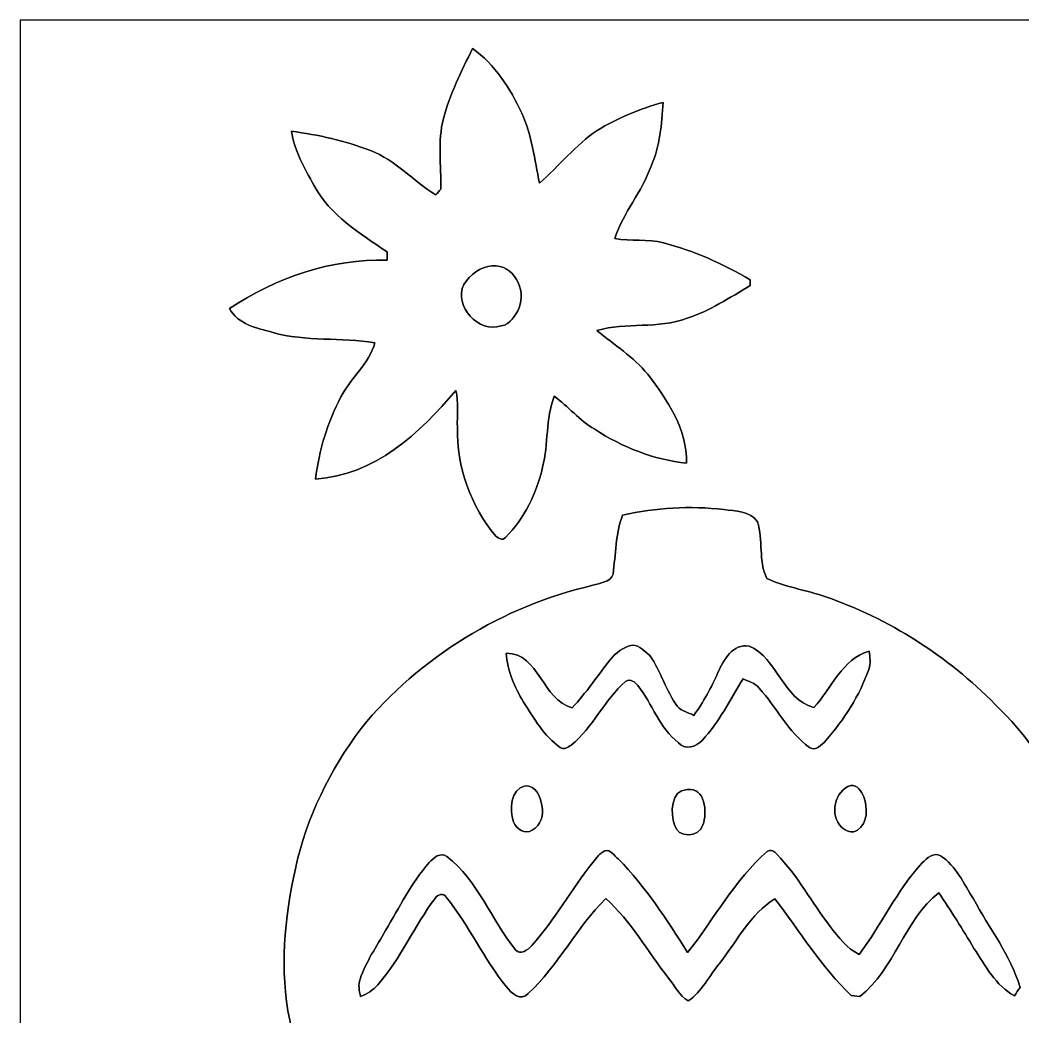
# Model space of a CAD drawing. Header units: centimetres. Extents: x -16.8 to 16.8, y -16.7 to 16.7.
# Drawn here: x -16.77 to 0.96, y -0.95 to 16.67 of the extents above; entities that cross this region are included whole.
import ezdxf

# ---------------------------------------------------------------- set-up
doc = ezdxf.new("R2010")
doc.units = ezdxf.units.CM
doc.header["$MEASUREMENT"] = 0
doc.layers.add('Layer 1', color=7, linetype='Continuous')

msp = doc.modelspace()

# ---------------------------------------------------------------- linework, layer by layer
at = {"layer": 'Layer 1', "color": 7}
for points, knots in [([(-16.77458, 16.66875), (-16.77458, 16.66875), (16.77458, 16.66875), (16.77458, 16.66875), (16.77458, 16.66875), (16.77458, 16.66875), (16.77458, -16.66875), (16.77458, -16.66875), (16.77458, -16.66875), (16.77458, -16.66875), (-16.77458, -16.66875), (-16.77458, -16.66875), (-16.77458, -16.66875), (-16.77458, -16.66875), (-16.77458, 16.66875), (-16.77458, 16.66875), (-16.77458, 16.66875), (-16.77458, 16.66875), (-16.77458, 16.66875), (-16.77458, 16.66875)], [0, 0, 0, 0, 0.16666667, 0.16666667, 0.16666667, 0.16666667, 0.33333333, 0.33333333, 0.33333333, 0.33333333, 0.5, 0.5, 0.5, 0.5, 0.66666667, 0.66666667, 0.66666667, 0.66666667, 1, 1, 1, 1]), ([(-8.77605, 16.16675), (-8.96691, 15.76387), (-9.17787, 15.36488), (-9.28864, 14.93026), (-9.28864, 14.93026), (-9.39588, 14.52245), (-9.32639, 14.09771), (-9.33309, 13.68249), (-9.33309, 13.68249), (-9.36343, 13.64897), (-9.39377, 13.61511), (-9.42375, 13.58124), (-9.42375, 13.58124), (-9.82098, 13.8236), (-10.13742, 14.19225), (-10.57698, 14.36441), (-10.57698, 14.36441), (-11.02783, 14.5348), (-11.5002, 14.64451), (-11.97786, 14.70307), (-11.97786, 14.70307), (-11.92459, 14.35911), (-11.74503, 14.04973), (-11.57993, 13.74916), (-11.57993, 13.74916), (-11.29489, 13.22176), (-10.76713, 12.8972), (-10.28488, 12.57406), (-10.28488, 12.57406), (-10.28488, 12.52537), (-10.28488, 12.47634), (-10.28488, 12.4273), (-10.28488, 12.4273), (-11.27478, 12.45411), (-12.25091, 12.11792), (-13.06901, 11.57252), (-13.06901, 11.57252), (-12.92648, 11.28677), (-12.58535, 11.22751), (-12.30736, 11.14813), (-12.30736, 11.14813), (-11.71787, 10.98268), (-11.09839, 11.06382), (-10.49973, 10.96716), (-10.49973, 10.96716), (-10.60626, 10.59533), (-10.92764, 10.34486), (-11.10121, 10.00831), (-11.10121, 10.00831), (-11.33863, 9.55851), (-11.49033, 9.06462), (-11.54889, 8.55909), (-11.54889, 8.55909), (-10.51489, 8.62189), (-9.69998, 9.36449), (-9.07168, 10.12402), (-9.07168, 10.12402), (-9.01629, 9.91059), (-9.05051, 9.68834), (-9.04311, 9.47138), (-9.04311, 9.47138), (-9.05792, 8.77464), (-8.80745, 8.08108), (-8.36154, 7.54768), (-8.36154, 7.54768), (-8.31462, 7.51417), (-8.24089, 7.46125), (-8.19397, 7.52299), (-8.19397, 7.52299), (-7.85848, 7.86024), (-7.64469, 8.30721), (-7.53569, 8.76653), (-7.53569, 8.76653), (-7.43197, 9.17998), (-7.48312, 9.6206), (-7.33143, 10.02347), (-7.33143, 10.02347), (-7.08413, 9.83791), (-6.88199, 9.59732), (-6.61423, 9.43822), (-6.61423, 9.43822), (-6.12846, 9.12389), (-5.56966, 8.89635), (-4.99075, 8.84026), (-4.99075, 8.84026), (-4.97628, 9.44492), (-5.33047, 9.95186), (-5.6769, 10.41047), (-5.6769, 10.41047), (-5.93125, 10.71739), (-6.2738, 10.92941), (-6.57578, 11.18376), (-6.57578, 11.18376), (-6.05684, 11.33722), (-5.49134, 11.2014), (-4.98122, 11.40072), (-4.98122, 11.40072), (-4.58011, 11.53195), (-4.2231, 11.76196), (-3.86539, 11.98069), (-3.86539, 11.98069), (-3.86503, 12.00573), (-3.86433, 12.05583), (-3.86398, 12.08087), (-3.86398, 12.08087), (-4.34587, 12.35957), (-4.85951, 12.59487), (-5.40032, 12.73175), (-5.40032, 12.73175), (-5.68113, 12.80513), (-5.97394, 12.75256), (-6.25616, 12.81042), (-6.25616, 12.81042), (-6.10941, 13.26797), (-5.7785, 13.63451), (-5.61799, 14.08571), (-5.61799, 14.08571), (-5.46312, 14.44166), (-5.42396, 14.83078), (-5.40703, 15.2146), (-5.40703, 15.2146), (-5.81484, 15.10277), (-6.20854, 14.93696), (-6.57084, 14.71859), (-6.57084, 14.71859), (-6.95501, 14.45966), (-7.24464, 14.09065), (-7.59072, 13.78726), (-7.59072, 13.78726), (-7.68068, 14.20283), (-7.71984, 14.63393), (-7.90469, 15.02445), (-7.90469, 15.02445), (-8.10966, 15.45802), (-8.37389, 15.89017), (-8.77605, 16.16675), (-8.77605, 16.16675), (-8.77605, 16.16675), (-8.77605, 16.16675), (-8.77605, 16.16675)], [0, 0, 0, 0, 0.02777778, 0.02777778, 0.02777778, 0.02777778, 0.05555556, 0.05555556, 0.05555556, 0.05555556, 0.08333333, 0.08333333, 0.08333333, 0.08333333, 0.11111111, 0.11111111, 0.11111111, 0.11111111, 0.13888889, 0.13888889, 0.13888889, 0.13888889, 0.16666667, 0.16666667, 0.16666667, 0.16666667, 0.19444444, 0.19444444, 0.19444444, 0.19444444, 0.22222222, 0.22222222, 0.22222222, 0.22222222, 0.25, 0.25, 0.25, 0.25, 0.27777778, 0.27777778, 0.27777778, 0.27777778, 0.30555556, 0.30555556, 0.30555556, 0.30555556, 0.33333333, 0.33333333, 0.33333333, 0.33333333, 0.36111111, 0.36111111, 0.36111111, 0.36111111, 0.38888889, 0.38888889, 0.38888889, 0.38888889, 0.41666667, 0.41666667, 0.41666667, 0.41666667, 0.44444444, 0.44444444, 0.44444444, 0.44444444, 0.47222222, 0.47222222, 0.47222222, 0.47222222, 0.5, 0.5, 0.5, 0.5, 0.52777778, 0.52777778, 0.52777778, 0.52777778, 0.55555556, 0.55555556, 0.55555556, 0.55555556, 0.58333333, 0.58333333, 0.58333333, 0.58333333, 0.61111111, 0.61111111, 0.61111111, 0.61111111, 0.63888889, 0.63888889, 0.63888889, 0.63888889, 0.66666667, 0.66666667, 0.66666667, 0.66666667, 0.69444444, 0.69444444, 0.69444444, 0.69444444, 0.72222222, 0.72222222, 0.72222222, 0.72222222, 0.75, 0.75, 0.75, 0.75, 0.77777778, 0.77777778, 0.77777778, 0.77777778, 0.80555556, 0.80555556, 0.80555556, 0.80555556, 0.83333333, 0.83333333, 0.83333333, 0.83333333, 0.86111111, 0.86111111, 0.86111111, 0.86111111, 0.88888889, 0.88888889, 0.88888889, 0.88888889, 0.91666667, 0.91666667, 0.91666667, 0.91666667, 0.94444444, 0.94444444, 0.94444444, 0.94444444, 1, 1, 1, 1]), ([(-8.4268, 12.32606), (-8.04192, 12.3511), (-7.82285, 11.90801), (-7.94949, 11.58416), (-7.94949, 11.58416), (-8.01723, 11.44976), (-8.10648, 11.29418), (-8.26735, 11.26278), (-8.26735, 11.26278), (-8.66846, 11.13261), (-9.10837, 11.60709), (-8.92881, 11.99656), (-8.92881, 11.99656), (-8.81451, 12.17083), (-8.64129, 12.3063), (-8.4268, 12.32606)], [0, 0, 0, 0, 0.2, 0.2, 0.2, 0.2, 0.4, 0.4, 0.4, 0.4, 0.6, 0.6, 0.6, 0.6, 1, 1, 1, 1]), ([(-6.12069, 7.92127), (-6.24769, 7.5879), (-6.24311, 7.22665), (-6.29003, 6.8774), (-6.29003, 6.8774), (-6.33624, 6.73206), (-6.52956, 6.72218), (-6.6481, 6.6802), (-6.6481, 6.6802), (-8.24054, 6.31261), (-9.71091, 5.4169), (-10.74667, 4.15043), (-10.74667, 4.15043), (-11.29877, 3.4163), (-11.70799, 2.5721), (-11.90766, 1.67323), (-11.90766, 1.67323), (-12.10098, 0.79763), (-12.18988, -0.11959), (-12.00644, -1.00506), (-12.00644, -1.00506), (-11.62826, -3.03636), (-10.21539, -4.79566), (-8.4141, -5.76756), (-8.4141, -5.76756), (-6.74864, -6.67456), (-4.7311, -6.79732), (-2.91289, -6.33377), (-2.91289, -6.33377), (-0.97226, -5.81201), (0.68157, -4.39067), (1.57727, -2.60244), (1.57727, -2.60244), (1.93428, -1.81257), (2.20169, -0.96308), (2.2038, -0.0889), (2.2038, -0.0889), (2.21862, 0.75706), (2.10502, 1.6062), (1.8482, 2.41265), (1.8482, 2.41265), (1.57445, 3.19123), (1.13841, 3.91936), (0.54398, 4.49545), (0.54398, 4.49545), (-0.28504, 5.36116), (-1.31269, 6.03956), (-2.44122, 6.44666), (-2.44122, 6.44666), (-2.81023, 6.58707), (-3.21345, 6.63646), (-3.57117, 6.80014), (-3.57117, 6.80014), (-3.72674, 7.10565), (-3.62832, 7.47924), (-3.73874, 7.80203), (-3.73874, 7.80203), (-3.86539, 8.001), (-4.12821, 7.99042), (-4.33211, 8.01864), (-4.33211, 8.01864), (-4.92866, 8.09166), (-5.53473, 8.04827), (-6.12069, 7.92127), (-6.12069, 7.92127), (-6.12069, 7.92127), (-6.12069, 7.92127), (-6.12069, 7.92127)], [0, 0, 0, 0, 0.05555556, 0.05555556, 0.05555556, 0.05555556, 0.11111111, 0.11111111, 0.11111111, 0.11111111, 0.16666667, 0.16666667, 0.16666667, 0.16666667, 0.22222222, 0.22222222, 0.22222222, 0.22222222, 0.27777778, 0.27777778, 0.27777778, 0.27777778, 0.33333333, 0.33333333, 0.33333333, 0.33333333, 0.38888889, 0.38888889, 0.38888889, 0.38888889, 0.44444444, 0.44444444, 0.44444444, 0.44444444, 0.5, 0.5, 0.5, 0.5, 0.55555556, 0.55555556, 0.55555556, 0.55555556, 0.61111111, 0.61111111, 0.61111111, 0.61111111, 0.66666667, 0.66666667, 0.66666667, 0.66666667, 0.72222222, 0.72222222, 0.72222222, 0.72222222, 0.77777778, 0.77777778, 0.77777778, 0.77777778, 0.83333333, 0.83333333, 0.83333333, 0.83333333, 0.88888889, 0.88888889, 0.88888889, 0.88888889, 1, 1, 1, 1]), ([(-6.34612, 5.35799), (-6.24699, 5.48711), (-6.10482, 5.58906), (-5.94536, 5.62575), (-5.94536, 5.62575), (-5.82119, 5.62046), (-5.73017, 5.51251), (-5.64056, 5.43878), (-5.64056, 5.43878), (-5.44442, 5.15973), (-5.35834, 4.82), (-5.15444, 4.54519), (-5.15444, 4.54519), (-5.08459, 4.45311), (-4.95829, 4.43442), (-4.86234, 4.38291), (-4.86234, 4.38291), (-4.693, 4.61927), (-4.55189, 4.87468), (-4.43583, 5.14103), (-4.43583, 5.14103), (-4.33881, 5.36011), (-4.16631, 5.65856), (-3.88514, 5.6074), (-3.88514, 5.6074), (-3.37926, 5.38974), (-3.29036, 4.67536), (-2.74144, 4.51908), (-2.74144, 4.51908), (-2.42711, 4.85634), (-2.24261, 5.38092), (-1.76389, 5.51497), (-1.76389, 5.51497), (-1.74766, 5.40879), (-1.73073, 5.29766), (-1.77094, 5.19395), (-1.77094, 5.19395), (-1.92969, 4.72828), (-2.20839, 4.30883), (-2.52659, 3.93771), (-2.52659, 3.93771), (-2.5975, 3.86433), (-2.70369, 3.74262), (-2.81623, 3.81494), (-2.81623, 3.81494), (-3.19793, 4.08517), (-3.40113, 4.52579), (-3.7084, 4.86586), (-3.7084, 4.86586), (-3.78107, 4.95088), (-3.89255, 4.98475), (-3.99168, 5.02567), (-3.99168, 5.02567), (-4.22804, 4.66125), (-4.41184, 4.25626), (-4.71629, 3.93982), (-4.71629, 3.93982), (-4.81401, 3.82905), (-5.02567, 3.75567), (-5.13292, 3.8989), (-5.13292, 3.8989), (-5.47582, 4.15325), (-5.59153, 4.58717), (-5.85258, 4.90855), (-5.85258, 4.90855), (-5.90479, 4.96711), (-5.97288, 5.04084), (-6.07025, 4.98122), (-6.07025, 4.98122), (-6.44737, 4.65667), (-6.63928, 4.16631), (-7.03192, 3.85621), (-7.03192, 3.85621), (-7.08731, 3.82235), (-7.16386, 3.76237), (-7.22489, 3.816), (-7.22489, 3.816), (-7.5117, 4.01638), (-7.68773, 4.32753), (-7.87118, 4.6161), (-7.87118, 4.6161), (-8.03487, 4.87962), (-8.15799, 5.17102), (-8.18092, 5.48358), (-8.18092, 5.48358), (-7.58508, 5.47194), (-7.54556, 4.65596), (-7.01111, 4.51838), (-7.01111, 4.51838), (-6.76522, 4.77873), (-6.56661, 5.07718), (-6.34612, 5.35799)], [0, 0, 0, 0, 0.04166667, 0.04166667, 0.04166667, 0.04166667, 0.08333333, 0.08333333, 0.08333333, 0.08333333, 0.125, 0.125, 0.125, 0.125, 0.16666667, 0.16666667, 0.16666667, 0.16666667, 0.20833333, 0.20833333, 0.20833333, 0.20833333, 0.25, 0.25, 0.25, 0.25, 0.29166667, 0.29166667, 0.29166667, 0.29166667, 0.33333333, 0.33333333, 0.33333333, 0.33333333, 0.375, 0.375, 0.375, 0.375, 0.41666667, 0.41666667, 0.41666667, 0.41666667, 0.45833333, 0.45833333, 0.45833333, 0.45833333, 0.5, 0.5, 0.5, 0.5, 0.54166667, 0.54166667, 0.54166667, 0.54166667, 0.58333333, 0.58333333, 0.58333333, 0.58333333, 0.625, 0.625, 0.625, 0.625, 0.66666667, 0.66666667, 0.66666667, 0.66666667, 0.70833333, 0.70833333, 0.70833333, 0.70833333, 0.75, 0.75, 0.75, 0.75, 0.79166667, 0.79166667, 0.79166667, 0.79166667, 0.83333333, 0.83333333, 0.83333333, 0.83333333, 0.875, 0.875, 0.875, 0.875, 0.91666667, 0.91666667, 0.91666667, 0.91666667, 1, 1, 1, 1]), ([(-7.8419, 3.13937), (-7.65881, 3.14396), (-7.56532, 2.94605), (-7.55086, 2.78906), (-7.55086, 2.78906), (-7.50958, 2.6289), (-7.56814, 2.43487), (-7.71772, 2.35373), (-7.71772, 2.35373), (-7.83802, 2.27436), (-8.00982, 2.37349), (-8.04757, 2.50014), (-8.04757, 2.50014), (-8.12694, 2.71674), (-8.11142, 3.07375), (-7.8419, 3.13937)], [0, 0, 0, 0, 0.2, 0.2, 0.2, 0.2, 0.4, 0.4, 0.4, 0.4, 0.6, 0.6, 0.6, 0.6, 1, 1, 1, 1]), ([(-4.98122, 3.07199), (-4.65526, 3.11679), (-4.62139, 2.67053), (-4.70112, 2.44546), (-4.70112, 2.44546), (-4.76003, 2.22038), (-5.15479, 2.20627), (-5.20453, 2.44969), (-5.20453, 2.44969), (-5.27368, 2.64231), (-5.27756, 3.0667), (-4.98122, 3.07199)], [0, 0, 0, 0, 0.25, 0.25, 0.25, 0.25, 0.5, 0.5, 0.5, 0.5, 1, 1, 1, 1]), ([(-2.08774, 3.14572), (-1.97273, 3.15842), (-1.89477, 3.03671), (-1.85561, 2.94252), (-1.85561, 2.94252), (-1.79282, 2.75272), (-1.77976, 2.48144), (-1.96921, 2.3562), (-1.96921, 2.3562), (-2.0574, 2.28635), (-2.17946, 2.33609), (-2.25072, 2.40559), (-2.25072, 2.40559), (-2.46909, 2.61479), (-2.37702, 3.05541), (-2.08774, 3.14572)], [0, 0, 0, 0, 0.2, 0.2, 0.2, 0.2, 0.4, 0.4, 0.4, 0.4, 0.6, 0.6, 0.6, 0.6, 1, 1, 1, 1]), ([(-6.65057, 1.78259), (-6.58671, 1.85526), (-6.52956, 1.95157), (-6.4329, 1.98614), (-6.4329, 1.98614), (-6.33201, 2.032), (-6.27239, 1.88877), (-6.1976, 1.84609), (-6.1976, 1.84609), (-5.71606, 1.35361), (-5.33894, 0.77153), (-4.97134, 0.19226), (-4.97134, 0.19226), (-4.50144, 0.78387), (-4.14091, 1.47391), (-3.56588, 1.97873), (-3.56588, 1.97873), (-3.51331, 2.01648), (-3.42829, 1.98296), (-3.3976, 1.9304), (-3.3976, 1.9304), (-3.02436, 1.55046), (-2.77389, 1.07315), (-2.45145, 0.65264), (-2.45145, 0.65264), (-2.30611, 0.46496), (-2.15759, 0.26529), (-1.93993, 0.15699), (-1.93993, 0.15699), (-1.54658, 0.68192), (-1.26965, 1.29011), (-0.82303, 1.77553), (-0.82303, 1.77553), (-0.74542, 1.85984), (-0.61983, 1.9685), (-0.49953, 1.90041), (-0.49953, 1.90041), (-0.22543, 1.72085), (-0.09208, 1.40758), (0.08184, 1.14124), (0.08184, 1.14124), (0.35631, 0.62018), (0.73836, 0.14923), (0.90487, -0.42369), (0.90487, -0.42369), (0.87101, -0.47343), (0.8382, -0.52352), (0.80574, -0.57397), (0.80574, -0.57397), (0.47519, -0.38806), (0.28751, -0.04339), (0.09031, 0.26564), (0.09031, 0.26564), (-0.10795, 0.59902), (-0.31433, 0.92781), (-0.53305, 1.24813), (-0.53305, 1.24813), (-1.14759, 0.76271), (-1.30775, -0.10195), (-1.92687, -0.5842), (-1.92687, -0.5842), (-1.92687, -0.5842), (-2.08068, -0.56833), (-2.08068, -0.56833), (-2.08068, -0.56833), (-2.60597, -0.06385), (-2.99014, 0.56656), (-3.43076, 1.14229), (-3.43076, 1.14229), (-3.86609, 0.86995), (-4.10104, 0.39088), (-4.40761, -0.00318), (-4.40761, -0.00318), (-4.5914, -0.22084), (-4.71946, -0.49953), (-4.96147, -0.66181), (-4.96147, -0.66181), (-5.11739, -0.57291), (-5.19783, -0.39793), (-5.3086, -0.26388), (-5.3086, -0.26388), (-5.67373, 0.21061), (-5.97076, 0.74083), (-6.41879, 1.14618), (-6.41879, 1.14618), (-6.93596, 0.63747), (-7.25699, -0.03951), (-7.79004, -0.53411), (-7.79004, -0.53411), (-7.91845, -0.68086), (-8.09378, -0.52634), (-8.17598, -0.41487), (-8.17598, -0.41487), (-8.57603, 0.08114), (-8.83814, 0.67275), (-9.24031, 1.16734), (-9.24031, 1.16734), (-9.28652, 1.25342), (-9.39447, 1.21779), (-9.43822, 1.14864), (-9.43822, 1.14864), (-9.80369, 0.65758), (-10.0457, 0.08255), (-10.45104, -0.37994), (-10.45104, -0.37994), (-10.53148, -0.4766), (-10.64119, -0.53904), (-10.75584, -0.58561), (-10.75584, -0.58561), (-10.7763, -0.48507), (-10.8017, -0.37888), (-10.76219, -0.2794), (-10.76219, -0.2794), (-10.65883, 0.02858), (-10.47115, 0.29774), (-10.31311, 0.5782), (-10.31311, 0.5782), (-10.06934, 0.98672), (-9.85767, 1.42134), (-9.54193, 1.78082), (-9.54193, 1.78082), (-9.46362, 1.8609), (-9.33979, 1.97873), (-9.22655, 1.8863), (-9.22655, 1.8863), (-8.67657, 1.46085), (-8.44197, 0.76976), (-8.01546, 0.23883), (-8.01546, 0.23883), (-7.92551, 0.13264), (-7.79463, 0.24165), (-7.72583, 0.31644), (-7.72583, 0.31644), (-7.31908, 0.76835), (-7.02628, 1.30704), (-6.65057, 1.78259)], [0, 0, 0, 0, 0.02857143, 0.02857143, 0.02857143, 0.02857143, 0.05714286, 0.05714286, 0.05714286, 0.05714286, 0.08571429, 0.08571429, 0.08571429, 0.08571429, 0.11428571, 0.11428571, 0.11428571, 0.11428571, 0.14285714, 0.14285714, 0.14285714, 0.14285714, 0.17142857, 0.17142857, 0.17142857, 0.17142857, 0.2, 0.2, 0.2, 0.2, 0.22857143, 0.22857143, 0.22857143, 0.22857143, 0.25714286, 0.25714286, 0.25714286, 0.25714286, 0.28571429, 0.28571429, 0.28571429, 0.28571429, 0.31428571, 0.31428571, 0.31428571, 0.31428571, 0.34285714, 0.34285714, 0.34285714, 0.34285714, 0.37142857, 0.37142857, 0.37142857, 0.37142857, 0.4, 0.4, 0.4, 0.4, 0.42857143, 0.42857143, 0.42857143, 0.42857143, 0.45714286, 0.45714286, 0.45714286, 0.45714286, 0.48571429, 0.48571429, 0.48571429, 0.48571429, 0.51428571, 0.51428571, 0.51428571, 0.51428571, 0.54285714, 0.54285714, 0.54285714, 0.54285714, 0.57142857, 0.57142857, 0.57142857, 0.57142857, 0.6, 0.6, 0.6, 0.6, 0.62857143, 0.62857143, 0.62857143, 0.62857143, 0.65714286, 0.65714286, 0.65714286, 0.65714286, 0.68571429, 0.68571429, 0.68571429, 0.68571429, 0.71428571, 0.71428571, 0.71428571, 0.71428571, 0.74285714, 0.74285714, 0.74285714, 0.74285714, 0.77142857, 0.77142857, 0.77142857, 0.77142857, 0.8, 0.8, 0.8, 0.8, 0.82857143, 0.82857143, 0.82857143, 0.82857143, 0.85714286, 0.85714286, 0.85714286, 0.85714286, 0.88571429, 0.88571429, 0.88571429, 0.88571429, 0.91428571, 0.91428571, 0.91428571, 0.91428571, 0.94285714, 0.94285714, 0.94285714, 0.94285714, 1, 1, 1, 1])]:
    msp.add_open_spline(points, degree=3, knots=knots, dxfattribs=at)
at = {"layer": 'Layer 1', "color": 250}
for points, knots in [([(-8.77605, 16.16675), (-8.37389, 15.89017), (-8.10966, 15.45802), (-7.90469, 15.02445), (-7.90469, 15.02445), (-7.71984, 14.63393), (-7.68068, 14.20283), (-7.59072, 13.78726), (-7.59072, 13.78726), (-7.24464, 14.09065), (-6.95501, 14.45966), (-6.57084, 14.71859), (-6.57084, 14.71859), (-6.20854, 14.93696), (-5.81484, 15.10277), (-5.40703, 15.2146), (-5.40703, 15.2146), (-5.42396, 14.83078), (-5.46312, 14.44166), (-5.61799, 14.08571), (-5.61799, 14.08571), (-5.7785, 13.63451), (-6.10941, 13.26797), (-6.25616, 12.81042), (-6.25616, 12.81042), (-5.97394, 12.75256), (-5.68113, 12.80513), (-5.40032, 12.73175), (-5.40032, 12.73175), (-4.85951, 12.59487), (-4.34587, 12.35957), (-3.86398, 12.08087), (-3.86398, 12.08087), (-3.86433, 12.05583), (-3.86503, 12.00573), (-3.86539, 11.98069), (-3.86539, 11.98069), (-4.2231, 11.76196), (-4.58011, 11.53195), (-4.98122, 11.40072), (-4.98122, 11.40072), (-5.49134, 11.2014), (-6.05684, 11.33722), (-6.57578, 11.18376), (-6.57578, 11.18376), (-6.2738, 10.92941), (-5.93125, 10.71739), (-5.6769, 10.41047), (-5.6769, 10.41047), (-5.33047, 9.95186), (-4.97628, 9.44492), (-4.99075, 8.84026), (-4.99075, 8.84026), (-5.56966, 8.89635), (-6.12846, 9.12389), (-6.61423, 9.43822), (-6.61423, 9.43822), (-6.88199, 9.59732), (-7.08413, 9.83791), (-7.33143, 10.02347), (-7.33143, 10.02347), (-7.48312, 9.6206), (-7.43197, 9.17998), (-7.53569, 8.76653), (-7.53569, 8.76653), (-7.64469, 8.30721), (-7.85848, 7.86024), (-8.19397, 7.52299), (-8.19397, 7.52299), (-8.24089, 7.46125), (-8.31462, 7.51417), (-8.36154, 7.54768), (-8.36154, 7.54768), (-8.80745, 8.08108), (-9.05792, 8.77464), (-9.04311, 9.47138), (-9.04311, 9.47138), (-9.05051, 9.68834), (-9.01629, 9.91059), (-9.07168, 10.12402), (-9.07168, 10.12402), (-9.69998, 9.36449), (-10.51489, 8.62189), (-11.54889, 8.55909), (-11.54889, 8.55909), (-11.49033, 9.06462), (-11.33863, 9.55851), (-11.10121, 10.00831), (-11.10121, 10.00831), (-10.92764, 10.34486), (-10.60626, 10.59533), (-10.49973, 10.96716), (-10.49973, 10.96716), (-11.09839, 11.06382), (-11.71787, 10.98268), (-12.30736, 11.14813), (-12.30736, 11.14813), (-12.58535, 11.22751), (-12.92648, 11.28677), (-13.06901, 11.57252), (-13.06901, 11.57252), (-12.25091, 12.11792), (-11.27478, 12.45411), (-10.28488, 12.4273), (-10.28488, 12.4273), (-10.28488, 12.47634), (-10.28488, 12.52537), (-10.28488, 12.57406), (-10.28488, 12.57406), (-10.76713, 12.8972), (-11.29489, 13.22176), (-11.57993, 13.74916), (-11.57993, 13.74916), (-11.74503, 14.04973), (-11.92459, 14.35911), (-11.97786, 14.70307), (-11.97786, 14.70307), (-11.5002, 14.64451), (-11.02783, 14.5348), (-10.57698, 14.36441), (-10.57698, 14.36441), (-10.13742, 14.19225), (-9.82098, 13.8236), (-9.42375, 13.58124), (-9.42375, 13.58124), (-9.39377, 13.61511), (-9.36343, 13.64897), (-9.33309, 13.68249), (-9.33309, 13.68249), (-9.32639, 14.09771), (-9.39588, 14.52245), (-9.28864, 14.93026), (-9.28864, 14.93026), (-9.17787, 15.36488), (-8.96691, 15.76387), (-8.77605, 16.16675), (-8.77605, 16.16675), (-8.77605, 16.16675), (-8.77605, 16.16675), (-8.77605, 16.16675)], [0, 0, 0, 0, 0.02777778, 0.02777778, 0.02777778, 0.02777778, 0.05555556, 0.05555556, 0.05555556, 0.05555556, 0.08333333, 0.08333333, 0.08333333, 0.08333333, 0.11111111, 0.11111111, 0.11111111, 0.11111111, 0.13888889, 0.13888889, 0.13888889, 0.13888889, 0.16666667, 0.16666667, 0.16666667, 0.16666667, 0.19444444, 0.19444444, 0.19444444, 0.19444444, 0.22222222, 0.22222222, 0.22222222, 0.22222222, 0.25, 0.25, 0.25, 0.25, 0.27777778, 0.27777778, 0.27777778, 0.27777778, 0.30555556, 0.30555556, 0.30555556, 0.30555556, 0.33333333, 0.33333333, 0.33333333, 0.33333333, 0.36111111, 0.36111111, 0.36111111, 0.36111111, 0.38888889, 0.38888889, 0.38888889, 0.38888889, 0.41666667, 0.41666667, 0.41666667, 0.41666667, 0.44444444, 0.44444444, 0.44444444, 0.44444444, 0.47222222, 0.47222222, 0.47222222, 0.47222222, 0.5, 0.5, 0.5, 0.5, 0.52777778, 0.52777778, 0.52777778, 0.52777778, 0.55555556, 0.55555556, 0.55555556, 0.55555556, 0.58333333, 0.58333333, 0.58333333, 0.58333333, 0.61111111, 0.61111111, 0.61111111, 0.61111111, 0.63888889, 0.63888889, 0.63888889, 0.63888889, 0.66666667, 0.66666667, 0.66666667, 0.66666667, 0.69444444, 0.69444444, 0.69444444, 0.69444444, 0.72222222, 0.72222222, 0.72222222, 0.72222222, 0.75, 0.75, 0.75, 0.75, 0.77777778, 0.77777778, 0.77777778, 0.77777778, 0.80555556, 0.80555556, 0.80555556, 0.80555556, 0.83333333, 0.83333333, 0.83333333, 0.83333333, 0.86111111, 0.86111111, 0.86111111, 0.86111111, 0.88888889, 0.88888889, 0.88888889, 0.88888889, 0.91666667, 0.91666667, 0.91666667, 0.91666667, 0.94444444, 0.94444444, 0.94444444, 0.94444444, 1, 1, 1, 1]), ([(-8.4268, 12.32606), (-8.64129, 12.3063), (-8.81451, 12.17083), (-8.92881, 11.99656), (-8.92881, 11.99656), (-9.10837, 11.60709), (-8.66846, 11.13261), (-8.26735, 11.26278), (-8.26735, 11.26278), (-8.10648, 11.29418), (-8.01723, 11.44976), (-7.94949, 11.58416), (-7.94949, 11.58416), (-7.82285, 11.90801), (-8.04192, 12.3511), (-8.4268, 12.32606)], [0, 0, 0, 0, 0.2, 0.2, 0.2, 0.2, 0.4, 0.4, 0.4, 0.4, 0.6, 0.6, 0.6, 0.6, 1, 1, 1, 1]), ([(-6.12069, 7.92127), (-5.53473, 8.04827), (-4.92866, 8.09166), (-4.33211, 8.01864), (-4.33211, 8.01864), (-4.12821, 7.99042), (-3.86539, 8.001), (-3.73874, 7.80203), (-3.73874, 7.80203), (-3.62832, 7.47924), (-3.72674, 7.10565), (-3.57117, 6.80014), (-3.57117, 6.80014), (-3.21345, 6.63646), (-2.81023, 6.58707), (-2.44122, 6.44666), (-2.44122, 6.44666), (-1.31269, 6.03956), (-0.28504, 5.36116), (0.54398, 4.49545), (0.54398, 4.49545), (1.13841, 3.91936), (1.57445, 3.19123), (1.8482, 2.41265), (1.8482, 2.41265), (2.10502, 1.6062), (2.21862, 0.75706), (2.2038, -0.0889), (2.2038, -0.0889), (2.20169, -0.96308), (1.93428, -1.81257), (1.57727, -2.60244), (1.57727, -2.60244), (0.68157, -4.39067), (-0.97226, -5.81201), (-2.91289, -6.33377), (-2.91289, -6.33377), (-4.7311, -6.79732), (-6.74864, -6.67456), (-8.4141, -5.76756), (-8.4141, -5.76756), (-10.21539, -4.79566), (-11.62826, -3.03636), (-12.00644, -1.00506), (-12.00644, -1.00506), (-12.18988, -0.11959), (-12.10098, 0.79763), (-11.90766, 1.67323), (-11.90766, 1.67323), (-11.70799, 2.5721), (-11.29877, 3.4163), (-10.74667, 4.15043), (-10.74667, 4.15043), (-9.71091, 5.4169), (-8.24054, 6.31261), (-6.6481, 6.6802), (-6.6481, 6.6802), (-6.52956, 6.72218), (-6.33624, 6.73206), (-6.29003, 6.8774), (-6.29003, 6.8774), (-6.24311, 7.22665), (-6.24769, 7.5879), (-6.12069, 7.92127), (-6.12069, 7.92127), (-6.12069, 7.92127), (-6.12069, 7.92127), (-6.12069, 7.92127)], [0, 0, 0, 0, 0.05555556, 0.05555556, 0.05555556, 0.05555556, 0.11111111, 0.11111111, 0.11111111, 0.11111111, 0.16666667, 0.16666667, 0.16666667, 0.16666667, 0.22222222, 0.22222222, 0.22222222, 0.22222222, 0.27777778, 0.27777778, 0.27777778, 0.27777778, 0.33333333, 0.33333333, 0.33333333, 0.33333333, 0.38888889, 0.38888889, 0.38888889, 0.38888889, 0.44444444, 0.44444444, 0.44444444, 0.44444444, 0.5, 0.5, 0.5, 0.5, 0.55555556, 0.55555556, 0.55555556, 0.55555556, 0.61111111, 0.61111111, 0.61111111, 0.61111111, 0.66666667, 0.66666667, 0.66666667, 0.66666667, 0.72222222, 0.72222222, 0.72222222, 0.72222222, 0.77777778, 0.77777778, 0.77777778, 0.77777778, 0.83333333, 0.83333333, 0.83333333, 0.83333333, 0.88888889, 0.88888889, 0.88888889, 0.88888889, 1, 1, 1, 1]), ([(-6.34612, 5.35799), (-6.56661, 5.07718), (-6.76522, 4.77873), (-7.01111, 4.51838), (-7.01111, 4.51838), (-7.54556, 4.65596), (-7.58508, 5.47194), (-8.18092, 5.48358), (-8.18092, 5.48358), (-8.15799, 5.17102), (-8.03487, 4.87962), (-7.87118, 4.6161), (-7.87118, 4.6161), (-7.68773, 4.32753), (-7.5117, 4.01638), (-7.22489, 3.816), (-7.22489, 3.816), (-7.16386, 3.76237), (-7.08731, 3.82235), (-7.03192, 3.85621), (-7.03192, 3.85621), (-6.63928, 4.16631), (-6.44737, 4.65667), (-6.07025, 4.98122), (-6.07025, 4.98122), (-5.97288, 5.04084), (-5.90479, 4.96711), (-5.85258, 4.90855), (-5.85258, 4.90855), (-5.59153, 4.58717), (-5.47582, 4.15325), (-5.13292, 3.8989), (-5.13292, 3.8989), (-5.02567, 3.75567), (-4.81401, 3.82905), (-4.71629, 3.93982), (-4.71629, 3.93982), (-4.41184, 4.25626), (-4.22804, 4.66125), (-3.99168, 5.02567), (-3.99168, 5.02567), (-3.89255, 4.98475), (-3.78107, 4.95088), (-3.7084, 4.86586), (-3.7084, 4.86586), (-3.40113, 4.52579), (-3.19793, 4.08517), (-2.81623, 3.81494), (-2.81623, 3.81494), (-2.70369, 3.74262), (-2.5975, 3.86433), (-2.52659, 3.93771), (-2.52659, 3.93771), (-2.20839, 4.30883), (-1.92969, 4.72828), (-1.77094, 5.19395), (-1.77094, 5.19395), (-1.73073, 5.29766), (-1.74766, 5.40879), (-1.76389, 5.51497), (-1.76389, 5.51497), (-2.24261, 5.38092), (-2.42711, 4.85634), (-2.74144, 4.51908), (-2.74144, 4.51908), (-3.29036, 4.67536), (-3.37926, 5.38974), (-3.88514, 5.6074), (-3.88514, 5.6074), (-4.16631, 5.65856), (-4.33881, 5.36011), (-4.43583, 5.14103), (-4.43583, 5.14103), (-4.55189, 4.87468), (-4.693, 4.61927), (-4.86234, 4.38291), (-4.86234, 4.38291), (-4.95829, 4.43442), (-5.08459, 4.45311), (-5.15444, 4.54519), (-5.15444, 4.54519), (-5.35834, 4.82), (-5.44442, 5.15973), (-5.64056, 5.43878), (-5.64056, 5.43878), (-5.73017, 5.51251), (-5.82119, 5.62046), (-5.94536, 5.62575), (-5.94536, 5.62575), (-6.10482, 5.58906), (-6.24699, 5.48711), (-6.34612, 5.35799), (-6.34612, 5.35799), (-6.34612, 5.35799), (-6.34612, 5.35799), (-6.34612, 5.35799)], [0, 0, 0, 0, 0.04, 0.04, 0.04, 0.04, 0.08, 0.08, 0.08, 0.08, 0.12, 0.12, 0.12, 0.12, 0.16, 0.16, 0.16, 0.16, 0.2, 0.2, 0.2, 0.2, 0.24, 0.24, 0.24, 0.24, 0.28, 0.28, 0.28, 0.28, 0.32, 0.32, 0.32, 0.32, 0.36, 0.36, 0.36, 0.36, 0.4, 0.4, 0.4, 0.4, 0.44, 0.44, 0.44, 0.44, 0.48, 0.48, 0.48, 0.48, 0.52, 0.52, 0.52, 0.52, 0.56, 0.56, 0.56, 0.56, 0.6, 0.6, 0.6, 0.6, 0.64, 0.64, 0.64, 0.64, 0.68, 0.68, 0.68, 0.68, 0.72, 0.72, 0.72, 0.72, 0.76, 0.76, 0.76, 0.76, 0.8, 0.8, 0.8, 0.8, 0.84, 0.84, 0.84, 0.84, 0.88, 0.88, 0.88, 0.88, 0.92, 0.92, 0.92, 0.92, 1, 1, 1, 1]), ([(-7.8419, 3.13937), (-8.11142, 3.07375), (-8.12694, 2.71674), (-8.04757, 2.50014), (-8.04757, 2.50014), (-8.00982, 2.37349), (-7.83802, 2.27436), (-7.71772, 2.35373), (-7.71772, 2.35373), (-7.56814, 2.43487), (-7.50958, 2.6289), (-7.55086, 2.78906), (-7.55086, 2.78906), (-7.56532, 2.94605), (-7.65881, 3.14396), (-7.8419, 3.13937), (-7.8419, 3.13937), (-7.8419, 3.13937), (-7.8419, 3.13937), (-7.8419, 3.13937)], [0, 0, 0, 0, 0.16666667, 0.16666667, 0.16666667, 0.16666667, 0.33333333, 0.33333333, 0.33333333, 0.33333333, 0.5, 0.5, 0.5, 0.5, 0.66666667, 0.66666667, 0.66666667, 0.66666667, 1, 1, 1, 1]), ([(-4.98122, 3.07199), (-5.27756, 3.0667), (-5.27368, 2.64231), (-5.20453, 2.44969), (-5.20453, 2.44969), (-5.15479, 2.20627), (-4.76003, 2.22038), (-4.70112, 2.44546), (-4.70112, 2.44546), (-4.62139, 2.67053), (-4.65526, 3.11679), (-4.98122, 3.07199), (-4.98122, 3.07199), (-4.98122, 3.07199), (-4.98122, 3.07199), (-4.98122, 3.07199)], [0, 0, 0, 0, 0.2, 0.2, 0.2, 0.2, 0.4, 0.4, 0.4, 0.4, 0.6, 0.6, 0.6, 0.6, 1, 1, 1, 1]), ([(-2.08774, 3.14572), (-2.37702, 3.05541), (-2.46909, 2.61479), (-2.25072, 2.40559), (-2.25072, 2.40559), (-2.17946, 2.33609), (-2.0574, 2.28635), (-1.96921, 2.3562), (-1.96921, 2.3562), (-1.77976, 2.48144), (-1.79282, 2.75272), (-1.85561, 2.94252), (-1.85561, 2.94252), (-1.89477, 3.03671), (-1.97273, 3.15842), (-2.08774, 3.14572), (-2.08774, 3.14572), (-2.08774, 3.14572), (-2.08774, 3.14572), (-2.08774, 3.14572)], [0, 0, 0, 0, 0.16666667, 0.16666667, 0.16666667, 0.16666667, 0.33333333, 0.33333333, 0.33333333, 0.33333333, 0.5, 0.5, 0.5, 0.5, 0.66666667, 0.66666667, 0.66666667, 0.66666667, 1, 1, 1, 1]), ([(-6.65057, 1.78259), (-7.02628, 1.30704), (-7.31908, 0.76835), (-7.72583, 0.31644), (-7.72583, 0.31644), (-7.79463, 0.24165), (-7.92551, 0.13264), (-8.01546, 0.23883), (-8.01546, 0.23883), (-8.44197, 0.76976), (-8.67657, 1.46085), (-9.22655, 1.8863), (-9.22655, 1.8863), (-9.33979, 1.97873), (-9.46362, 1.8609), (-9.54193, 1.78082), (-9.54193, 1.78082), (-9.85767, 1.42134), (-10.06934, 0.98672), (-10.31311, 0.5782), (-10.31311, 0.5782), (-10.47115, 0.29774), (-10.65883, 0.02858), (-10.76219, -0.2794), (-10.76219, -0.2794), (-10.8017, -0.37888), (-10.7763, -0.48507), (-10.75584, -0.58561), (-10.75584, -0.58561), (-10.64119, -0.53904), (-10.53148, -0.4766), (-10.45104, -0.37994), (-10.45104, -0.37994), (-10.0457, 0.08255), (-9.80369, 0.65758), (-9.43822, 1.14864), (-9.43822, 1.14864), (-9.39447, 1.21779), (-9.28652, 1.25342), (-9.24031, 1.16734), (-9.24031, 1.16734), (-8.83814, 0.67275), (-8.57603, 0.08114), (-8.17598, -0.41487), (-8.17598, -0.41487), (-8.09378, -0.52634), (-7.91845, -0.68086), (-7.79004, -0.53411), (-7.79004, -0.53411), (-7.25699, -0.03951), (-6.93596, 0.63747), (-6.41879, 1.14618), (-6.41879, 1.14618), (-5.97076, 0.74083), (-5.67373, 0.21061), (-5.3086, -0.26388), (-5.3086, -0.26388), (-5.19783, -0.39793), (-5.11739, -0.57291), (-4.96147, -0.66181), (-4.96147, -0.66181), (-4.71946, -0.49953), (-4.5914, -0.22084), (-4.40761, -0.00318), (-4.40761, -0.00318), (-4.10104, 0.39088), (-3.86609, 0.86995), (-3.43076, 1.14229), (-3.43076, 1.14229), (-2.99014, 0.56656), (-2.60597, -0.06385), (-2.08068, -0.56833), (-2.08068, -0.56833), (-2.08068, -0.56833), (-1.92687, -0.5842), (-1.92687, -0.5842), (-1.92687, -0.5842), (-1.30775, -0.10195), (-1.14759, 0.76271), (-0.53305, 1.24813), (-0.53305, 1.24813), (-0.31433, 0.92781), (-0.10795, 0.59902), (0.09031, 0.26564), (0.09031, 0.26564), (0.28751, -0.04339), (0.47519, -0.38806), (0.80574, -0.57397), (0.80574, -0.57397), (0.8382, -0.52352), (0.87101, -0.47343), (0.90487, -0.42369), (0.90487, -0.42369), (0.73836, 0.14923), (0.35631, 0.62018), (0.08184, 1.14124), (0.08184, 1.14124), (-0.09208, 1.40758), (-0.22543, 1.72085), (-0.49953, 1.90041), (-0.49953, 1.90041), (-0.61983, 1.9685), (-0.74542, 1.85984), (-0.82303, 1.77553), (-0.82303, 1.77553), (-1.26965, 1.29011), (-1.54658, 0.68192), (-1.93993, 0.15699), (-1.93993, 0.15699), (-2.15759, 0.26529), (-2.30611, 0.46496), (-2.45145, 0.65264), (-2.45145, 0.65264), (-2.77389, 1.07315), (-3.02436, 1.55046), (-3.3976, 1.9304), (-3.3976, 1.9304), (-3.42829, 1.98296), (-3.51331, 2.01648), (-3.56588, 1.97873), (-3.56588, 1.97873), (-4.14091, 1.47391), (-4.50144, 0.78387), (-4.97134, 0.19226), (-4.97134, 0.19226), (-5.33894, 0.77153), (-5.71606, 1.35361), (-6.1976, 1.84609), (-6.1976, 1.84609), (-6.27239, 1.88877), (-6.33201, 2.032), (-6.4329, 1.98614), (-6.4329, 1.98614), (-6.52956, 1.95157), (-6.58671, 1.85526), (-6.65057, 1.78259), (-6.65057, 1.78259), (-6.65057, 1.78259), (-6.65057, 1.78259), (-6.65057, 1.78259)], [0, 0, 0, 0, 0.02777778, 0.02777778, 0.02777778, 0.02777778, 0.05555556, 0.05555556, 0.05555556, 0.05555556, 0.08333333, 0.08333333, 0.08333333, 0.08333333, 0.11111111, 0.11111111, 0.11111111, 0.11111111, 0.13888889, 0.13888889, 0.13888889, 0.13888889, 0.16666667, 0.16666667, 0.16666667, 0.16666667, 0.19444444, 0.19444444, 0.19444444, 0.19444444, 0.22222222, 0.22222222, 0.22222222, 0.22222222, 0.25, 0.25, 0.25, 0.25, 0.27777778, 0.27777778, 0.27777778, 0.27777778, 0.30555556, 0.30555556, 0.30555556, 0.30555556, 0.33333333, 0.33333333, 0.33333333, 0.33333333, 0.36111111, 0.36111111, 0.36111111, 0.36111111, 0.38888889, 0.38888889, 0.38888889, 0.38888889, 0.41666667, 0.41666667, 0.41666667, 0.41666667, 0.44444444, 0.44444444, 0.44444444, 0.44444444, 0.47222222, 0.47222222, 0.47222222, 0.47222222, 0.5, 0.5, 0.5, 0.5, 0.52777778, 0.52777778, 0.52777778, 0.52777778, 0.55555556, 0.55555556, 0.55555556, 0.55555556, 0.58333333, 0.58333333, 0.58333333, 0.58333333, 0.61111111, 0.61111111, 0.61111111, 0.61111111, 0.63888889, 0.63888889, 0.63888889, 0.63888889, 0.66666667, 0.66666667, 0.66666667, 0.66666667, 0.69444444, 0.69444444, 0.69444444, 0.69444444, 0.72222222, 0.72222222, 0.72222222, 0.72222222, 0.75, 0.75, 0.75, 0.75, 0.77777778, 0.77777778, 0.77777778, 0.77777778, 0.80555556, 0.80555556, 0.80555556, 0.80555556, 0.83333333, 0.83333333, 0.83333333, 0.83333333, 0.86111111, 0.86111111, 0.86111111, 0.86111111, 0.88888889, 0.88888889, 0.88888889, 0.88888889, 0.91666667, 0.91666667, 0.91666667, 0.91666667, 0.94444444, 0.94444444, 0.94444444, 0.94444444, 1, 1, 1, 1])]:
    msp.add_open_spline(points, degree=3, knots=knots, dxfattribs=at)

doc.saveas('drawing.dxf')
